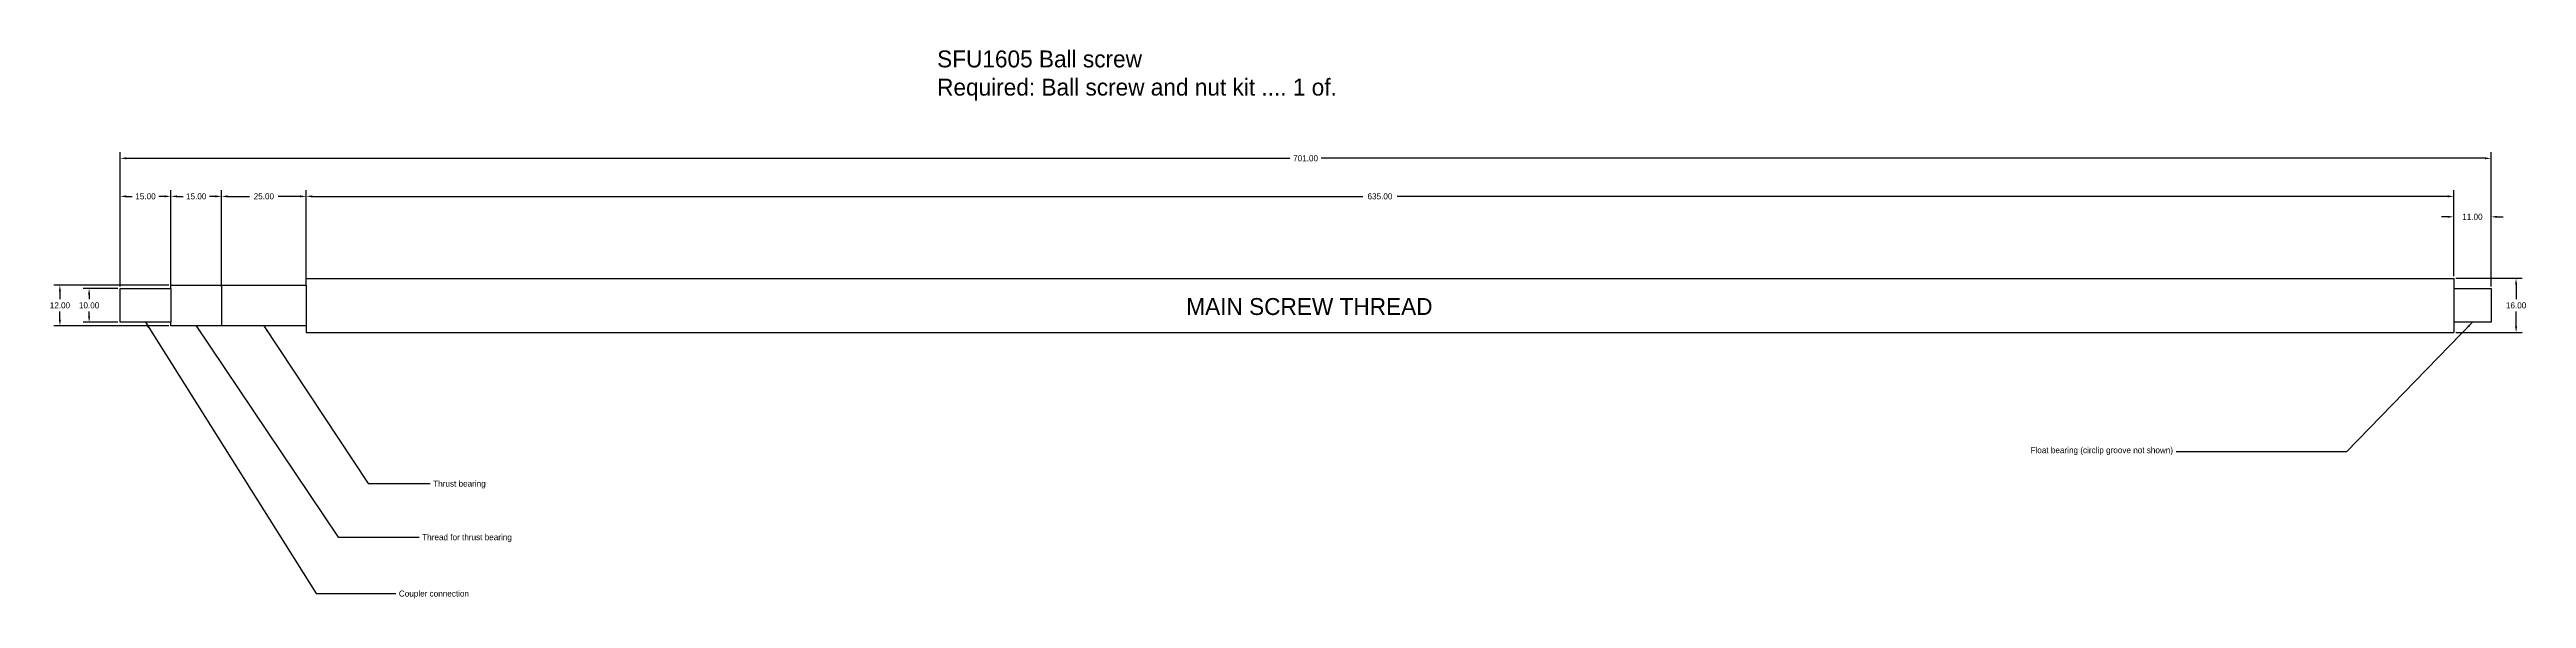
# Model space of a CAD drawing. Header units: inches. Extents: x -418 to 314, y -387 to -225.
import ezdxf

# ---------------------------------------------------------------- set-up
doc = ezdxf.new("R2010")
doc.units = ezdxf.units.IN
doc.header["$MEASUREMENT"] = 0
doc.dimstyles.get("Standard").update_dxf_attribs({"dimscale": 10, "dimtxt": 0.18, "dimasz": 0.18, "dimexe": 0.18, "dimexo": 0.0625, "dimgap": 0.09, "dimtad": 0, "dimtih": 1, "dimtoh": 1, "dimzin": 0, "dimdsep": 46, "dimtxsty": 'Standard', "dimcen": 0.09, "dimadec": 0, "dimazin": 0, "dimtfac": 1, "dimtofl": 0, "dimtmove": 0, "dimatfit": 3, "dimfxl": 1, "dimtolj": 1, "dimtzin": 0, "dimarcsym": 0})

# ---------------------------------------------------------------- blocks, each defined once
blk = doc.blocks.new('*D21')
at = {"color": 0, "lineweight": -2}
for p, q in [((-397.37, -295.1), (-397.37, -266.7)), ((-395.57, -268.5), (-393.77, -268.5)), ((-384.17, -268.5), (-385.97, -268.5)), ((-382.37, -294.1), (-382.37, -266.7))]:
    blk.add_line(p, q, dxfattribs=at)
at = {"color": 0}
for points in [[(-395.57, -268.2), (-395.57, -268.8), (-397.37, -268.5)], [(-384.17, -268.2), (-384.17, -268.8), (-382.37, -268.5)]]:
    blk.add_solid(points, dxfattribs=at)
at = {"layer": 'Defpoints', "color": 0}
for p in [(-382.37, -268.5), (-397.37, -295.72), (-382.37, -294.72)]:
    blk.add_point(p, dxfattribs=at)
at = {"color": 0, "insert": (-389.87, -268.5), "char_height": 1.8, "attachment_point": 5}
blk.add_mtext('\\A1;15.00', dxfattribs=at)
blk = doc.blocks.new('*D22')
at = {"color": 0, "lineweight": -2}
for p, q in [((-382.37, -295.1), (-382.37, -266.7)), ((-380.57, -268.5), (-378.77, -268.5)), ((-369.17, -268.5), (-370.97, -268.5)), ((-367.37, -295.1), (-367.37, -266.7))]:
    blk.add_line(p, q, dxfattribs=at)
at = {"color": 0}
for points in [[(-380.57, -268.2), (-380.57, -268.8), (-382.37, -268.5)], [(-369.17, -268.2), (-369.17, -268.8), (-367.37, -268.5)]]:
    blk.add_solid(points, dxfattribs=at)
at = {"layer": 'Defpoints', "color": 0}
for p in [(-367.37, -268.5), (-382.37, -295.72), (-367.37, -295.72)]:
    blk.add_point(p, dxfattribs=at)
at = {"color": 0, "insert": (-374.87, -268.5), "char_height": 1.8, "attachment_point": 5}
blk.add_mtext('\\A1;15.00', dxfattribs=at)
blk = doc.blocks.new('*D23')
at = {"color": 0, "lineweight": -2}
for p, q in [((-367.37, -294.47), (-367.37, -266.7)), ((-365.57, -268.5), (-359.07, -268.5)), ((-344.17, -268.5), (-350.67, -268.5)), ((-342.37, -292.1), (-342.37, -266.7))]:
    blk.add_line(p, q, dxfattribs=at)
at = {"color": 0}
for points in [[(-365.57, -268.2), (-365.57, -268.8), (-367.37, -268.5)], [(-344.17, -268.2), (-344.17, -268.8), (-342.37, -268.5)]]:
    blk.add_solid(points, dxfattribs=at)
at = {"layer": 'Defpoints', "color": 0}
for p in [(-342.37, -268.5), (-342.37, -292.72), (-367.37, -295.1)]:
    blk.add_point(p, dxfattribs=at)
at = {"color": 0, "insert": (-354.87, -268.5), "char_height": 1.8, "attachment_point": 5}
blk.add_mtext('\\A1;25.00', dxfattribs=at)
blk = doc.blocks.new('*D24')
at = {"color": 0, "lineweight": -2}
for p, q in [((-342.37, -293.1), (-342.37, -266.7)), ((-340.57, -268.5), (-29.97, -268.5)), ((290.83, -268.5), (-19.77, -268.5)), ((292.63, -292.1), (292.63, -266.7))]:
    blk.add_line(p, q, dxfattribs=at)
at = {"color": 0}
for points in [[(-340.57, -268.2), (-340.57, -268.8), (-342.37, -268.5)], [(290.83, -268.2), (290.83, -268.8), (292.63, -268.5)]]:
    blk.add_solid(points, dxfattribs=at)
at = {"layer": 'Defpoints', "color": 0}
for p in [(292.63, -268.5), (292.63, -292.72), (-342.37, -293.72)]:
    blk.add_point(p, dxfattribs=at)
at = {"color": 0, "insert": (-24.87, -268.5), "char_height": 1.8, "attachment_point": 5}
blk.add_mtext('\\A1;635.00', dxfattribs=at)
blk = doc.blocks.new('*D25')
at = {"color": 0, "lineweight": -2}
for p, q in [((290.83, -274.55), (289.03, -274.55)), ((292.63, -292.1), (292.63, -272.75)), ((303.63, -295.1), (303.63, -272.75)), ((305.43, -274.55), (307.23, -274.55))]:
    blk.add_line(p, q, dxfattribs=at)
at = {"color": 0}
for points in [[(290.83, -274.25), (290.83, -274.85), (292.63, -274.55)], [(305.43, -274.25), (305.43, -274.85), (303.63, -274.55)]]:
    blk.add_solid(points, dxfattribs=at)
at = {"layer": 'Defpoints', "color": 0}
for p in [(303.63, -274.55), (292.63, -292.72), (303.63, -295.72)]:
    blk.add_point(p, dxfattribs=at)
at = {"color": 0, "insert": (298.13, -274.55), "char_height": 1.8, "attachment_point": 5}
blk.add_mtext('\\A1;11.00', dxfattribs=at)
blk = doc.blocks.new('*D27')
at = {"color": 0, "lineweight": -2}
for p, q in [((-398, -295.72), (-408.34, -295.72)), ((-406.54, -297.52), (-406.54, -298.92)), ((-398, -305.72), (-408.34, -305.72)), ((-406.54, -303.92), (-406.54, -302.52))]:
    blk.add_line(p, q, dxfattribs=at)
at = {"color": 0}
for points in [[(-406.84, -297.52), (-406.24, -297.52), (-406.54, -295.72)], [(-406.84, -303.92), (-406.24, -303.92), (-406.54, -305.72)]]:
    blk.add_solid(points, dxfattribs=at)
at = {"layer": 'Defpoints', "color": 0}
for p in [(-397.37, -295.72), (-406.54, -305.72), (-397.37, -305.72)]:
    blk.add_point(p, dxfattribs=at)
at = {"color": 0, "insert": (-406.54, -300.72), "char_height": 1.8, "attachment_point": 5}
blk.add_mtext('\\A1;10.00', dxfattribs=at)
blk = doc.blocks.new('*D28')
at = {"color": 0, "lineweight": -2}
for p, q in [((-383, -294.72), (-416.97, -294.72)), ((-415.17, -296.52), (-415.17, -298.92)), ((-383, -306.72), (-416.97, -306.72)), ((-415.17, -304.92), (-415.17, -302.52))]:
    blk.add_line(p, q, dxfattribs=at)
at = {"color": 0}
for points in [[(-415.47, -296.52), (-414.87, -296.52), (-415.17, -294.72)], [(-415.47, -304.92), (-414.87, -304.92), (-415.17, -306.72)]]:
    blk.add_solid(points, dxfattribs=at)
at = {"layer": 'Defpoints', "color": 0}
for p in [(-382.37, -294.72), (-415.17, -306.72), (-382.37, -306.72)]:
    blk.add_point(p, dxfattribs=at)
at = {"color": 0, "insert": (-415.17, -300.72), "char_height": 1.8, "attachment_point": 5}
blk.add_mtext('\\A1;12.00', dxfattribs=at)
blk = doc.blocks.new('*D30')
at = {"color": 0, "lineweight": -2}
for p, q in [((293.25, -292.72), (312.84, -292.72)), ((311.04, -294.52), (311.04, -298.92)), ((311.04, -306.92), (311.04, -302.52)), ((293.25, -308.72), (312.84, -308.72))]:
    blk.add_line(p, q, dxfattribs=at)
at = {"color": 0}
for points in [[(310.74, -294.52), (311.34, -294.52), (311.04, -292.72)], [(310.74, -306.92), (311.34, -306.92), (311.04, -308.72)]]:
    blk.add_solid(points, dxfattribs=at)
at = {"layer": 'Defpoints', "color": 0}
for p in [(292.63, -292.72), (292.63, -308.72), (311.04, -308.72)]:
    blk.add_point(p, dxfattribs=at)
at = {"color": 0, "insert": (311.04, -300.72), "char_height": 1.8, "attachment_point": 5}
blk.add_mtext('\\A1;16.00', dxfattribs=at)
blk = doc.blocks.new('*D33')
at = {"color": 0, "lineweight": -2}
for p, q in [((-397.37, -295.1), (-397.37, -255.46)), ((303.63, -295.1), (303.63, -255.46)), ((-395.57, -257.26), (-51.52, -257.26)), ((301.83, -257.26), (-42.22, -257.26))]:
    blk.add_line(p, q, dxfattribs=at)
at = {"color": 0}
for points in [[(-395.57, -256.96), (-395.57, -257.56), (-397.37, -257.26)], [(301.83, -256.96), (301.83, -257.56), (303.63, -257.26)]]:
    blk.add_solid(points, dxfattribs=at)
at = {"layer": 'Defpoints', "color": 0}
for p in [(303.63, -257.26), (-397.37, -295.72), (303.63, -295.72)]:
    blk.add_point(p, dxfattribs=at)
at = {"color": 0, "insert": (-46.87, -257.26), "char_height": 1.8, "attachment_point": 5}
blk.add_mtext('\\A1;701.00', dxfattribs=at)

msp = doc.modelspace()

# ---------------------------------------------------------------- linework, layer by layer
for p, q in [((-342.372, -294.722), (-342.372, -292.722)), ((-342.372, -292.722), (292.628, -292.722)), ((292.628, -292.722), (292.628, -308.722)), ((-397.372, -295.722), (-382.372, -295.722)), ((-397.372, -305.722), (-397.372, -295.722)), ((-382.372, -295.722), (-382.372, -294.722)), ((-382.372, -294.722), (-367.372, -294.722)), ((-382.372, -295.722), (-382.372, -305.722)), ((-367.372, -294.722), (-367.372, -306.722)), ((-367.372, -294.722), (-342.372, -294.722)), ((-342.372, -294.722), (-342.372, -306.722)), ((292.628, -295.722), (303.628, -295.722)), ((303.628, -295.722), (303.628, -305.722)), ((-382.372, -305.722), (-397.372, -305.722)), ((-382.372, -306.722), (-382.372, -305.722)), ((-367.372, -306.722), (-382.372, -306.722)), ((-342.372, -306.722), (-367.372, -306.722)), ((-342.372, -306.722), (-342.372, -308.722)), ((303.628, -305.722), (292.628, -305.722)), ((-342.372, -308.722), (292.628, -308.722))]:
    msp.add_line(p, q)

# ---------------------------------------------------------------- texts
at = {"char_height": 5, "attachment_point": 1}
for s, insert, width in [('SFU1605 Ball screw\\PRequired: Ball screw and nut kit .... 1 of.', (-155.804, -225.39), 285.20329), ('MAIN SCREW THREAD', (-82.136, -298.553), 195.17549)]:
    msp.add_mtext(s, dxfattribs=dict(at, insert=insert, width=width))
at = {"color": 5, "char_height": 1.8}
for s, insert, width, attachment_point in [('\\A1;Float bearing (circlip groove not shown)', (209.62, -344.93), 143.07626, 9), ('\\A1;Thrust bearing', (-304.793, -352.471), 106.0878, 1), ('\\A1;Thread for thrust bearing', (-308.044, -368.312), 63.81526, 1), ('\\A1;Coupler connection', (-314.954, -384.965), 76.41573, 1)]:
    msp.add_mtext(s, dxfattribs=dict(at, insert=insert, width=width, attachment_point=attachment_point))

# ---------------------------------------------------------------- dimensions: what is measured, and where the dimension line sits
at = {"color": 5}
for base, p1, p2, picture, middle in [((303.628, -257.263), (-397.372, -295.722), (303.628, -295.722), '*D33', (-46.872, -257.263)), ((-382.372, -268.503), (-397.372, -295.722), (-382.372, -294.722), '*D21', (-389.872, -268.503)), ((-367.372, -268.503), (-382.372, -295.722), (-367.372, -295.722), '*D22', (-374.872, -268.503)), ((-342.372, -268.503), (-367.372, -295.097), (-342.372, -292.722), '*D23', (-354.872, -268.503)), ((292.628, -268.503), (-342.372, -293.722), (292.628, -292.722), '*D24', (-24.872, -268.503)), ((303.628, -274.554), (292.628, -292.722), (303.628, -295.722), '*D25', (298.128, -274.554))]:
    dim = msp.add_linear_dim(base=base, p1=p1, p2=p2, dimstyle='Standard', dxfattribs=at)
    dim.commit()
    dim.dimension.update_dxf_attribs({"geometry": picture, "text_midpoint": middle})
for base, p1, p2, picture, middle in [((311.045, -308.722), (292.628, -292.722), (292.628, -308.722), '*D30', (311.045, -300.722)), ((-415.172, -306.722), (-382.372, -294.722), (-382.372, -306.722), '*D28', (-415.172, -300.722)), ((-406.536, -305.722), (-397.372, -295.722), (-397.372, -305.722), '*D27', (-406.536, -300.722))]:
    dim = msp.add_linear_dim(base=base, p1=p1, p2=p2, angle=90, dimstyle='Standard', dxfattribs=at)
    dim.commit()
    dim.dimension.update_dxf_attribs({"geometry": picture, "text_midpoint": middle})

# ---------------------------------------------------------------- leaders
at = {"color": 5, "annotation_type": 0, "has_hookline": 1}
for points, hookline_direction, text_width in [([(-389.872, -305.722), (-339.429, -385.865), (-315.854, -385.865)], 0, 29.7), ([(-374.872, -306.722), (-332.926, -369.212), (-308.944, -369.212)], 0, 43.2), ([(-354.872, -306.722), (-323.984, -353.371), (-305.693, -353.371)], 0, 23.4), ([(298.128, -305.722), (260.922, -344.03), (210.52, -344.03)], 1, 64.8)]:
    msp.add_leader(points, dimstyle='Standard', override={"dimgap": 0.09, "dimtad": 0}, dxfattribs=dict(at, hookline_direction=hookline_direction, text_width=text_width))

doc.saveas('drawing.dxf')
